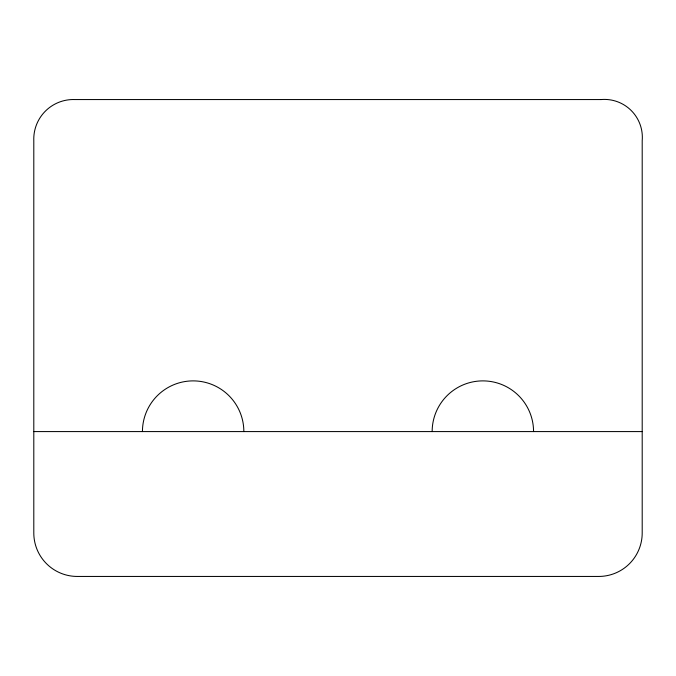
<?xml version="1.0" encoding="UTF-8"?>
<svg xmlns="http://www.w3.org/2000/svg" width="676" height="676" viewBox="0 0 676 676"><rect width="100%" height="100%" fill="white"/><g stroke="black" fill="none" stroke-linecap="round" stroke-linejoin="round"><path stroke-width="1.01" d="M33.8 431.584L642.2 431.584M142.442 431.584A50.7 50.7 0 0 1 193.142 380.884A50.7 50.7 0 0 1 243.842 431.584M432.158 431.584A50.7 50.7 0 0 1 482.858 380.884A50.7 50.7 0 0 1 533.558 431.584M601.04 99.558L74.96 99.558A39.639 39.639 0 0 0 33.8 140.718L33.8 532.984A43.458 43.458 0 0 0 77.258 576.442L598.742 576.442A43.458 43.458 0 0 0 642.2 532.984L642.2 140.718A37.974 37.974 0 0 0 601.04 99.558"/></g></svg>
